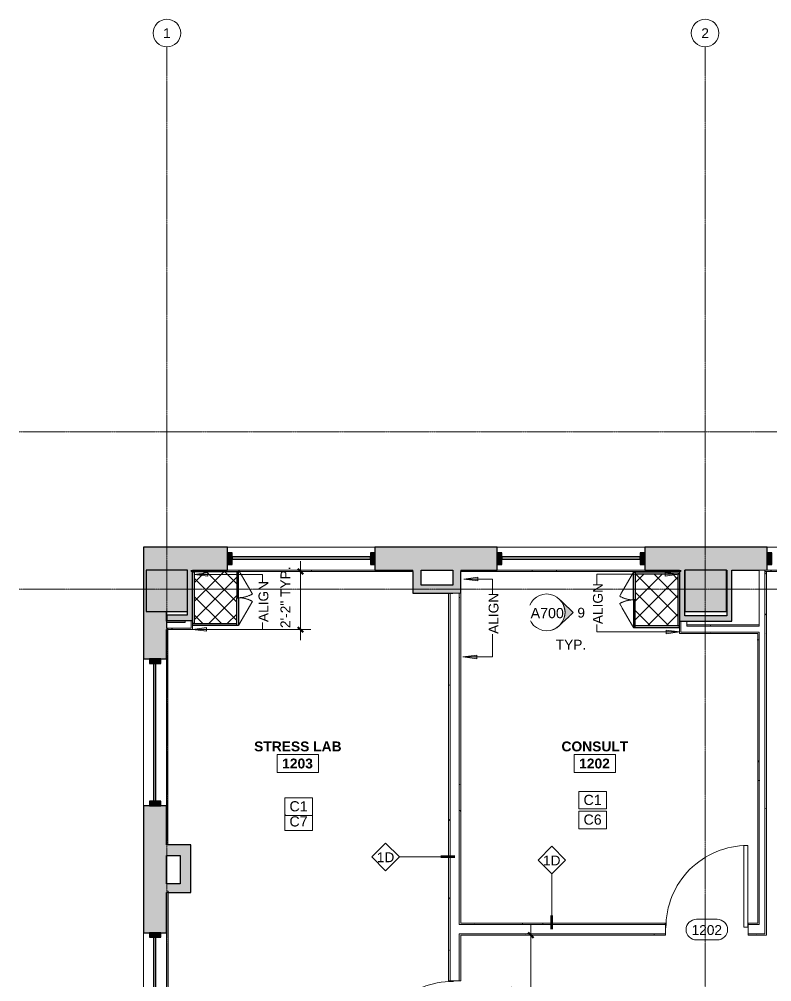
# Model space of a CAD drawing. Header units: inches. Extents: x 2810 to 3942, y 247 to 1114.
# Drawn here: x 2833.7 to 3160.5, y 695.8 to 1114 of the extents above; entities that cross this region are included whole.
import ezdxf

# ---------------------------------------------------------------- set-up
doc = ezdxf.new("R2010")
doc.units = ezdxf.units.IN
doc.header["$MEASUREMENT"] = 0
doc.linetypes.add('Grid Line 1_2_', pattern=[0.875, 0.5, -0.125, 0.125, -0.125])
doc.linetypes.add('Hidden', pattern=[0.28125, 0.1875, -0.09375])
for name, color, linetype, lineweight in [('A-ANNO-DIMS', 211, 'Continuous', 9), ('A-ANNO-DIMS-48', 211, 'Continuous', 9), ('A-ANNO-KEYN', 231, 'Continuous', 9), ('A-AREA-IDEN', 2, 'Continuous', 9), ('A-DOOR', 31, 'Continuous', 18), ('A-DOOR-IDEN', 31, 'Continuous', 9), ('A-GLAZ-CURT', 52, 'Continuous', 18), ('A-GLAZ-CWMG', 51, 'Continuous', 18), ('A-WALL', 113, 'Continuous', 18), ('A-WALL-IDEN', 211, 'Continuous', 9), ('A-WALL-PATT', 111, 'Continuous', 18), ('G-ANNO-SYMB', 111, 'Continuous', 9), ('G-ANNO-TEXT', 231, 'Continuous', 9), ('I-WALL', 2, 'Continuous', 18), ('Q-CASE', 31, 'Continuous', 9), ('S-COLS', 52, 'Continuous', 18), ('S-GRID', 1, 'Continuous', 9), ('S-GRID-IDEN', 1, 'Continuous', 9)]:
    doc.layers.add(name, color=color, linetype=linetype, lineweight=lineweight)
doc.styles.add('Arial', font='arial.ttf', dxfattribs={"height": 4.425898})
doc.styles.add('Swis721 Lt BT', font='swissl.ttf', dxfattribs={"height": 4.257319})
doc.styles.add('Swis721 Lt BT_B', font='', dxfattribs={"height": 4.291988})
doc.styles.get('Swis721 Lt BT_B').set_extended_font_data('Swis721 Lt BT', bold=True)
doc.dimstyles.new('OTJ_-_3_32__Linear__1_2__Tolerance', dxfattribs={"dimscale": 12, "dimtxt": 4.5, "dimasz": 0.1875, "dimexe": 0.375, "dimexo": 0.25, "dimgap": 0.25, "dimtad": 1, "dimdec": 1, "dimrnd": 0.5, "dimzin": 3, "dimdsep": 46, "dimlunit": 4, "dimtxsty": 'Swis721 Lt BT', "dimblk1": 'OBLIQUE', "dimblk2": 'OBLIQUE', "dimsah": 1, "dimcen": 0.09, "dimdle": 0.375, "dimazin": 0, "dimtfac": 1, "dimtdec": 4, "dimtix": 1, "dimtmove": 0, "dimatfit": 3, "dimfxl": 1, "dimtvp": 1, "dimfrac": 2, "dimtolj": 1, "dimtzin": 0, "dimarcsym": 2})
pattern_1 = [(0, (0, 0), (15.36, 3.84), [0.634, -10.886, 0.634, -10.886, -61.44]), (0, (0, 0), (15.36, 3.84), [-23.04, 0.634, -22.406, 0.634, -10.886, -26.88]), (0, (0, 0), (15.36, 3.84), [-57.6, 0.634, -7.046, 0.634, -18.566]), (120, (5.76, 1.92), (-11.0055376, 11.38215), [0.634, -10.886, 0.634, -10.886, -61.44]), (120, (5.76, 1.92), (-11.0055376, 11.38215), [-23.04, 0.634, -22.406, 0.634, -10.886, -26.88]), (120, (5.76, 1.92), (-11.0055376, 11.38215), [-57.6, 0.634, -7.046, 0.634, -18.566]), (240, (7.68, 9.6), (-4.3544624, -15.22215), [0.634, -10.886, 0.634, -10.886, -61.44]), (240, (7.68, 9.6), (-4.3544624, -15.22215), [-23.04, 0.634, -22.406, 0.634, -10.886, -26.88]), (240, (7.68, 9.6), (-4.3544624, -15.22215), [-57.6, 0.634, -7.046, 0.634, -18.566])]

# ---------------------------------------------------------------- blocks, each defined once
blk = doc.blocks.new('System Panel - Glazed-4380175-FIRST FLOOR CONSTRUCTION')
at = {"layer": 'A-GLAZ-CURT'}
blk.add_hatch(color=250, dxfattribs=at).paths.add_polyline_path([(29.96, -0.75), (-29.96, -0.75), (-29.96, -1.75), (29.96, -1.75)], flags=0)
at = {"layer": 'A-GLAZ-CURT', "color": 8, "lineweight": 30}
for p, q in [((29.96, -0.75), (-29.96, -0.75)), ((-29.96, -0.75), (-29.96, -1.75)), ((-29.96, -1.75), (29.96, -1.75)), ((29.96, -1.75), (29.96, -0.75))]:
    blk.add_line(p, q, dxfattribs=at)
blk = doc.blocks.new('Rectangular Mullion - 2 x 5_ rectangular-4380177-FIRST FLOOR CONSTRUCTION')
at = {"layer": 'A-GLAZ-CWMG'}
blk.add_hatch(color=250, dxfattribs=at).paths.add_polyline_path([(-2, 3.5), (-2, -1.5), (0, -1.5), (0, 3.5)], flags=0)
at = {"layer": 'A-GLAZ-CWMG', "color": 8, "lineweight": 30}
for p, q in [((0, 3.5), (-2, 3.5)), ((-2, 3.5), (-2, -1.5)), ((0, -1.5), (0, 3.5)), ((-2, -1.5), (0, -1.5))]:
    blk.add_line(p, q, dxfattribs=at)
blk = doc.blocks.new('Rectangular Mullion - 2 x 5_ rectangular-4380178-FIRST FLOOR CONSTRUCTION')
at = {"layer": 'A-GLAZ-CWMG'}
blk.add_hatch(color=250, dxfattribs=at).paths.add_polyline_path([(0, 0.75), (0, -1.5), (-2, -1.5), (-2, 3.5), (0, 3.5), (0, 1.75)], flags=0)
at = {"layer": 'A-GLAZ-CWMG', "color": 8, "lineweight": 30}
for p, q in [((-2, 3.5), (0, 3.5)), ((-2, -1.5), (-2, 3.5)), ((0, 3.5), (0, -1.5)), ((0, -1.5), (-2, -1.5))]:
    blk.add_line(p, q, dxfattribs=at)
blk = doc.blocks.new('System Panel - Glazed-4380183-FIRST FLOOR CONSTRUCTION')
at = {"layer": 'A-GLAZ-CURT'}
blk.add_hatch(color=250, dxfattribs=at).paths.add_polyline_path([(30, -0.75), (-30, -0.75), (-30, -1.75), (30, -1.75)], flags=0)
at = {"layer": 'A-GLAZ-CURT', "color": 8, "lineweight": 30}
for p, q in [((30, -0.75), (-30, -0.75)), ((-30, -0.75), (-30, -1.75)), ((-30, -1.75), (30, -1.75)), ((30, -1.75), (30, -0.75))]:
    blk.add_line(p, q, dxfattribs=at)
blk = doc.blocks.new('CW Cupbd - 80_h x 24_d - 2 Doors - 4 shelves-4663683-FIRST FLOOR CONSTRUCTION')
at = {"layer": 'Q-CASE'}
h = blk.add_hatch(dxfattribs=at)
h.set_pattern_fill('FP2_5', color=256, style=0, pattern_type=2)
h.set_pattern_definition([(135, (875.723, -3122.836), (-4.006467, -4.006467), []), (225, (875.723, -3122.836), (4.006467, -4.006467), [])])
h.paths.add_polyline_path([(25.25, -8.89), (25.25, -3.11), (2.75, -3.11), (2.75, -21.61), (25.25, -21.61)], flags=0)
at = {"layer": 'Q-CASE', "lineweight": 30}
for p, q in [((2, -2.36), (2, -21.61)), ((2.75, -21.61), (2.75, -2.36)), ((2.75, -2.36), (2.75, -3.11)), ((2.75, -3.11), (25.25, -3.11)), ((25.25, -2.36), (25.25, -21.61)), ((25.25, -3.11), (25.25, -2.36)), ((26, -21.61), (26, -2.36)), ((2, -21.61), (14, -21.61)), ((2, -22.36), (2, -21.61)), ((14, -22.36), (2, -22.36)), ((14, -21.61), (14, -22.36)), ((26, -21.61), (14, -21.61)), ((14, -21.61), (14, -22.36)), ((14, -22.36), (26, -22.36)), ((26, -22.36), (26, -21.61))]:
    blk.add_line(p, q, dxfattribs=at)
at = {"layer": 'Q-CASE', "linetype": 'Hidden'}
for p, q in [((2, -22.36), (12.39, -28.36)), ((26, -22.36), (15.6, -28.36))]:
    blk.add_line(p, q, dxfattribs=at)
for centre, start, end in [((2, -22.36), 330, 0.5), ((26, -22.36), 179.5, 210)]:
    blk.add_arc(centre, 12, start, end, dxfattribs=at)
blk = doc.blocks.new('CW Cupbd - 80_h x 24_d - 2 Doors - 4 shelves-4663706-FIRST FLOOR CONSTRUCTION')
at = {"layer": 'Q-CASE'}
h = blk.add_hatch(dxfattribs=at)
h.set_pattern_fill('FP2_11', color=256, style=0, pattern_type=2)
h.set_pattern_definition([(135, (876.66, -2906.612), (-4.006467, -4.006467), []), (225, (876.66, -2906.612), (4.006467, -4.006467), [])])
h.paths.add_polyline_path([(25.25, 21.61), (2.75, 21.61), (2.75, 3.11), (25.25, 3.11)], flags=0)
at = {"layer": 'Q-CASE', "linetype": 'Hidden'}
for p, q in [((2, 22.36), (12.39, 28.36)), ((26, 22.36), (15.6, 28.36))]:
    blk.add_line(p, q, dxfattribs=at)
at = {"layer": 'Q-CASE', "lineweight": 30}
for p, q in [((14, 22.36), (2.62, 22.36)), ((2.62, 21.61), (14, 21.61)), ((2.75, 21.61), (2.75, 2.36)), ((14, 21.61), (14, 22.36)), ((14, 21.61), (14, 22.36)), ((14, 22.36), (26, 22.36)), ((26, 21.61), (14, 21.61)), ((25.25, 2.36), (25.25, 21.61)), ((26, 22.36), (26, 21.61)), ((26, 21.61), (26, 2.36)), ((2.75, 3.11), (25.25, 3.11)), ((2.75, 2.36), (2.75, 3.11)), ((25.25, 3.11), (25.25, 2.36))]:
    blk.add_line(p, q, dxfattribs=at)
at = {"layer": 'Q-CASE', "linetype": 'Hidden'}
for centre, start, end in [((2, 22.36), 359.5, 30), ((26, 22.36), 150, 180.5)]:
    blk.add_arc(centre, 12, start, end, dxfattribs=at)
blk = doc.blocks.new('Single Flush_No Glass_Frameless - 3_-0_x8_-0_-4630476-FIRST FLOOR CONSTRUCTION')
at = {"layer": 'A-DOOR'}
for p, q in [((19.99, -0.96), (21.74, -0.96)), ((19.99, -36.46), (19.99, -0.96)), ((21.74, -0.96), (21.74, -36.46)), ((21.74, -36.46), (19.99, -36.46))]:
    blk.add_line(p, q, dxfattribs=at)
at = {"layer": 'A-DOOR', "lineweight": 9}
blk.add_arc((21.74, -0.96), 35.5, 179.5, 270, dxfattribs=at)
blk = doc.blocks.new('Concrete-Rectangular-Column - 18X18-4463687-FIRST FLOOR CONSTRUCTION')
at = {"layer": 'S-COLS'}
blk.add_hatch(color=250, dxfattribs=at).paths.add_polyline_path([(9, -9), (9, 9), (-9, 9), (-9, -9), (8.57, -9)], flags=0)
at = {"layer": 'S-COLS', "color": 8, "lineweight": 30}
for p, q in [((9, 9), (-9, 9)), ((-9, 9), (-9, -9)), ((9, -9), (9, 9)), ((-9, -9), (9, -9))]:
    blk.add_line(p, q, dxfattribs=at)
blk = doc.blocks.new('Single Glass_All Glass_Frameless - 3_-0_x8_-0_-4630478-FIRST FLOOR CONSTRUCTION')
at = {"layer": 'A-DOOR'}
for p, q in [((19.99, 36.46), (19.99, 0.96)), ((21.74, 36.46), (19.99, 36.46)), ((21.74, 0.96), (21.74, 36.46)), ((19.99, 0.96), (21.74, 0.96))]:
    blk.add_line(p, q, dxfattribs=at)
at = {"layer": 'A-DOOR', "lineweight": 9}
blk.add_arc((21.74, 0.96), 35.5, 90, 180.5, dxfattribs=at)
blk = doc.blocks.new('Elevation - Filled Arrow 2-347888-FIRST FLOOR CONSTRUCTION')
at = {"layer": 'G-ANNO-SYMB'}
blk.add_circle((0, 0), 0.1664, dxfattribs=at)
blk = doc.blocks.new('Elevation - Filled Arrow-151867-FIRST FLOOR CONSTRUCTION')
at = {"layer": 'G-ANNO-SYMB'}
h = blk.add_hatch(color=256, dxfattribs=at)
edge = h.paths.add_edge_path(flags=0)
edge.add_line((0, 0.2393), (0.1103, 0.1247))
edge.add_arc((-0.0002, -0.0002), 0.1667, 48.49802, 130.55707)
edge.add_line((-0.1085, 0.1265), (0, 0.2393))
for p, q in [((0, 0.2393), (-0.1085, 0.1265)), ((-0.1084, 0.1266), (0, 0.2393)), ((0, 0.2393), (-0.1084, 0.1266)), ((0, 0.2393), (0.11, 0.1249)), ((0.1103, 0.1247), (0, 0.2393))]:
    blk.add_line(p, q, dxfattribs=at)
blk.add_arc((-0.0002, -0.0002), 0.1667, 48.49802, 130.55707, dxfattribs=at)
blk.add_ellipse((-0.0002, -0.0001), major_axis=(-0.1667, 0), ratio=0.999376, start_param=3.141593, end_param=6.283185, dxfattribs=at)
blk = doc.blocks.new('Grid - Grid Head - Circle-50561-FIRST FLOOR CONSTRUCTION')
at = {"layer": 'S-GRID-IDEN'}
blk.add_circle((0, 0), 0.125, dxfattribs=at)
blk = doc.blocks.new('Room Tag - Room Name and Number-3379422-FIRST FLOOR CONSTRUCTION')
at = {"layer": 'A-AREA-IDEN'}
for p, q in [((-0.1881, -0.1636), (-0.1881, -0.0018)), ((-0.1881, -0.0018), (0.1869, -0.0018)), ((0.1869, -0.0018), (-0.1881, -0.0018)), ((-0.1881, -0.0018), (-0.1881, -0.1636)), ((0.1869, -0.0018), (0.1869, -0.1636)), ((0.1869, -0.1636), (0.1869, -0.0018)), ((0.1869, -0.1636), (-0.1881, -0.1636)), ((-0.1881, -0.1636), (0.1869, -0.1636))]:
    blk.add_line(p, q, dxfattribs=at)
blk = doc.blocks.new('DIMBLOCK6-FIRST FLOOR CONSTRUCTION')
at = {"layer": 'A-ANNO-DIMS-48'}
for p, q in [((3055.92, 650.71), (3055.92, 720.53)), ((3057.33, 716.03), (3051.42, 716.03)), ((3055.92, 716.03), (3057.33, 716.03)), ((3057.33, 655.21), (3051.42, 655.21)), ((3055.92, 655.21), (3057.33, 655.21))]:
    blk.add_line(p, q, dxfattribs=at)
at = {"layer": 'A-ANNO-DIMS-48', "lineweight": 50}
for p, q in [((3055.92, 716.03), (3054.79, 717.15)), ((3055.92, 716.03), (3057.04, 714.9)), ((3055.92, 655.21), (3054.79, 656.34)), ((3055.92, 655.21), (3057.04, 654.09))]:
    blk.add_line(p, q, dxfattribs=at)
at = {"layer": 'A-ANNO-DIMS-48', "color": 0, "insert": (3047.23, 678.73), "char_height": 4.257, "width": 16.5429, "attachment_point": 1, "rotation": 90, "line_spacing_factor": 1.00667, "style": 'Swis721 Lt BT'}
blk.add_mtext('5\' - 1"', dxfattribs=at)
blk = doc.blocks.new('_Oblique')
at = {"color": 0, "linetype": 'ByBlock', "lineweight": -2}
blk.add_line((-0.5, -0.5), (0.5, 0.5), dxfattribs=at)
blk = doc.blocks.new('Door Tag - Door Tag-41184-FIRST FLOOR CONSTRUCTION')
at = {"layer": 'A-DOOR-IDEN'}
for p, q in [((-0.09375, 0.09375), (0.09375, 0.09375)), ((-0.09375, -0.09375), (0.09375, -0.09375))]:
    blk.add_line(p, q, dxfattribs=at)
for centre, start, end in [((-0.09375, 0), 90, 270), ((0.09375, 0), 270, 90)]:
    blk.add_arc(centre, 0.09375, start, end, dxfattribs=at)
blk = doc.blocks.new('Wall Tag - 1_4_-62626-FIRST FLOOR CONSTRUCTION')
at = {"layer": 'A-WALL-IDEN'}
for p, q in [((-0.125, 0), (0, 0.125)), ((0, 0.125), (0.125, 0)), ((-0.125, 0), (0, -0.125)), ((0, -0.125), (0.125, 0))]:
    blk.add_line(p, q, dxfattribs=at)
blk = doc.blocks.new('Keynote Tag - Keynote Number - Boxed-135510-FIRST FLOOR CONSTRUCTION')
at = {"layer": 'A-ANNO-KEYN'}
for p, q in [((-0.125, -0.0792), (-0.125, 0.0781)), ((-0.125, 0.0781), (0.125, 0.0781)), ((0.125, 0.0781), (0.125, -0.0792)), ((-0.125, -0.0792), (0.125, -0.0792))]:
    blk.add_line(p, q, dxfattribs=at)
blk = doc.blocks.new('DIMBLOCK16-FIRST FLOOR CONSTRUCTION')
at = {"layer": 'A-ANNO-DIMS-48'}
for p, q in [((2955.86, 844.29), (2955.86, 878.54)), ((2957.27, 874.04), (2951.36, 874.04)), ((2955.86, 874.04), (2957.27, 874.04)), ((2911.97, 848.79), (2960.36, 848.79)), ((2955.86, 848.79), (2911.97, 848.79))]:
    blk.add_line(p, q, dxfattribs=at)
at = {"layer": 'A-ANNO-DIMS-48', "lineweight": 50}
for p, q in [((2955.86, 874.04), (2954.74, 875.16)), ((2955.86, 874.04), (2956.99, 872.91)), ((2955.86, 848.79), (2954.74, 849.91)), ((2955.86, 848.79), (2956.99, 847.66))]:
    blk.add_line(p, q, dxfattribs=at)
at = {"layer": 'A-ANNO-DIMS-48', "color": 0, "insert": (2947.18, 849.49), "char_height": 4.257, "width": 28.6286, "attachment_point": 1, "rotation": 90, "line_spacing_factor": 1.00667, "style": 'Swis721 Lt BT'}
blk.add_mtext('2\'-2" TYP.', dxfattribs=at)

msp = doc.modelspace()

# ---------------------------------------------------------------- hatches: boundary and pattern name
at = {"layer": 'A-WALL-PATT', "lineweight": 9}
h = msp.add_hatch(color=7, dxfattribs=at)
h.paths.add_polyline_path([(2887.72, 289.66), (2888.85, 289.66), (2888.85, 298.66), (2897.72, 298.66), (2897.72, 304.61), (2887.72, 304.61), (2887.72, 299.66)], flags=0)
h.paths.add_polyline_path([(2887.72, 368.91), (2897.72, 368.91), (2897.72, 375.66), (2888.85, 375.66), (2888.85, 399.66), (2897.72, 399.66), (2897.72, 415.73), (2887.72, 415.73), (2887.72, 374.16)], flags=0)
h.paths.add_polyline_path([(2887.72, 473.42), (2897.72, 473.42), (2897.72, 533.23), (2887.72, 533.23), (2887.72, 474.05)], flags=0)
h.paths.add_polyline_path([(2887.72, 598.16), (2897.72, 598.16), (2897.72, 616.66), (2888.85, 616.66), (2888.85, 634.66), (2897.72, 634.66), (2897.72, 653.22), (2887.72, 653.22), (2887.72, 651.69)], flags=0)
h.paths.add_polyline_path([(2887.72, 717.14), (2897.72, 717.14), (2897.72, 772.22), (2887.72, 772.22), (2887.72, 752.18)], flags=0)
h.paths.add_polyline_path([(2897.72, 836.14), (2897.72, 856.66), (2888.85, 856.66), (2888.85, 874.66), (2897.72, 874.66), (2897.72, 884.66), (2887.72, 884.66), (2887.72, 836.14)], flags=0)
h = msp.add_hatch(color=7, dxfattribs=at)
h.paths.add_polyline_path([(3499.22, 874.66), (3499.22, 884.66), (3456.47, 884.66), (3456.47, 874.66), (3497.39, 874.66)], flags=0)
h.paths.add_polyline_path([(3374.6, 874.66), (3392.22, 874.66), (3392.22, 884.66), (3339.35, 884.66), (3339.35, 874.66), (3369.58, 874.66)], flags=0)
h.paths.add_polyline_path([(3238.16, 874.66), (3275.1, 874.66), (3275.1, 884.66), (3222.47, 884.66), (3222.47, 874.66)], flags=0)
h.paths.add_polyline_path([(3158.22, 874.66), (3158.54, 874.66), (3158.54, 884.66), (3105.35, 884.66), (3105.35, 874.66), (3157.67, 874.66)], flags=0)
h.paths.add_polyline_path([(3021.97, 874.66), (3041.35, 874.66), (3041.35, 884.66), (2988.22, 884.66), (2988.22, 874.66), (3020.85, 874.66)], flags=0)
h.paths.add_polyline_path([(2907.72, 874.66), (2924.22, 874.66), (2924.22, 884.66), (2897.72, 884.66), (2897.72, 874.66), (2906.85, 874.66)], flags=0)
for points in [[(2908.97, 852.79), (2908.97, 874.66), (2906.85, 874.66), (2906.85, 856.66), (2906.72, 856.66), (2906.72, 852.79), (2907.72, 852.79)], [(3004.72, 864.66), (3008.22, 864.66), (3008.22, 874.66), (3004.72, 874.66), (3004.72, 868.16)], [(3024.85, 864.66), (3025.47, 864.66), (3025.47, 874.66), (3021.97, 874.66), (3021.97, 864.66)], [(3121.1, 852.54), (3122.72, 852.54), (3122.72, 874.66), (3120.47, 874.66), (3120.47, 852.54)], [(3140.97, 854.79), (3143.22, 854.79), (3143.22, 874.66), (3140.97, 874.66), (3140.97, 873.66)], [(3020.22, 864.66), (3021.97, 864.66), (3021.97, 868.16), (3008.22, 868.16), (3008.22, 864.66)], [(2897.85, 852.79), (2906.72, 852.79), (2906.72, 855.04), (2897.85, 855.04), (2897.85, 853.66)], [(3122.72, 852.54), (3143.22, 852.54), (3143.22, 854.79), (3122.72, 854.79), (3122.72, 852.66)], [(2897.72, 750.6), (2908.29, 750.6), (2908.29, 755.23), (2897.72, 755.23), (2897.72, 752.18)], [(2903.66, 734.54), (2908.29, 734.54), (2908.29, 750.6), (2903.66, 750.6), (2903.66, 738.29)], [(2902.25, 734.54), (2903.66, 734.54), (2903.66, 738.29), (2897.72, 738.29), (2897.72, 734.54), (2898.35, 734.54)]]:
    msp.add_hatch(color=7, dxfattribs=at).paths.add_polyline_path(points, flags=0)
h = msp.add_hatch(dxfattribs=at)
h.set_pattern_fill('FP2_2', color=256, style=0, pattern_type=2)
h.set_pattern_definition(pattern_1)
h.paths.add_polyline_path([(2986.14, 874.04), (3004.72, 874.04), (3004.72, 874.66), (2908.97, 874.66), (2908.97, 874.04), (2928.22, 874.04)], flags=0)
h = msp.add_hatch(dxfattribs=at)
h.set_pattern_fill('FP2_2', color=256, style=0, pattern_type=2)
h.set_pattern_definition(pattern_1)
h.paths.add_polyline_path([(3025.47, 874.04), (3120.47, 874.04), (3120.47, 874.66), (3025.47, 874.66)], flags=0)
h = msp.add_hatch(dxfattribs=at)
h.set_pattern_fill('FP2_2', color=256, style=0, pattern_type=2)
h.set_pattern_definition(pattern_1)
h.paths.add_polyline_path([(3158.54, 874.04), (3238.16, 874.04), (3238.16, 874.66), (3157.6, 874.66), (3157.6, 874.04), (3158.22, 874.04)], flags=0)
h = msp.add_hatch(dxfattribs=at)
h.set_pattern_fill('FP2_2', color=256, style=0, pattern_type=2)
h.set_pattern_definition(pattern_1)
h.paths.add_polyline_path([(3157.6, 850.85), (3158.22, 850.85), (3158.22, 874.04), (3157.6, 874.04), (3157.6, 852.66)], flags=0)
h = msp.add_hatch(dxfattribs=at)
h.set_pattern_fill('FP2_2', color=256, style=0, pattern_type=2)
h.set_pattern_definition(pattern_1)
h.paths.add_polyline_path([(3020.22, 653.46), (3020.85, 653.47), (3020.85, 660.21), (3020.22, 660.21), (3020.22, 655.21)], flags=0)
h.paths.add_polyline_path([(3020.85, 696.21), (3020.85, 864.66), (3020.22, 864.66), (3020.22, 696.21)], flags=0)
h = msp.add_hatch(dxfattribs=at)
h.set_pattern_fill('FP2_2', color=256, style=0, pattern_type=2)
h.set_pattern_definition(pattern_1)
h.paths.add_polyline_path([(3025.47, 655.21), (3025.47, 660.21), (3024.85, 660.21), (3024.85, 655.21)], flags=0)
h.paths.add_polyline_path([(3025.47, 696.21), (3025.47, 716.65), (3024.85, 716.65), (3024.85, 696.21)], flags=0)
h.paths.add_polyline_path([(3025.47, 720.65), (3025.47, 864.66), (3024.85, 864.66), (3024.85, 720.65)], flags=0)
h = msp.add_hatch(dxfattribs=at)
h.set_pattern_fill('FP2_2', color=256, style=0, pattern_type=2)
h.set_pattern_definition(pattern_1)
h.paths.add_polyline_path([(2898.29, 755.23), (2898.29, 849.41), (2897.72, 849.41), (2897.72, 836.14), (2897.66, 836.14), (2897.67, 772.22), (2897.72, 772.22), (2897.72, 755.23)], flags=0)
h = msp.add_hatch(dxfattribs=at)
h.set_pattern_fill('FP2_2', color=256, style=0, pattern_type=2)
h.set_pattern_definition(pattern_1)
h.paths.add_polyline_path([(2905.85, 851.91), (2905.85, 852.54), (2897.72, 852.54), (2897.72, 851.91), (2898.29, 851.91)], flags=0)
h = msp.add_hatch(dxfattribs=at)
h.set_pattern_fill('FP2_2', color=256, style=0, pattern_type=2)
h.set_pattern_definition(pattern_1)
h.paths.add_polyline_path([(2898.43, 848.79), (2908.97, 848.79), (2908.97, 849.41), (2898.29, 849.41), (2898.29, 848.79)], flags=0)
h = msp.add_hatch(dxfattribs=at)
h.set_pattern_fill('FP2_2', color=256, style=0, pattern_type=2)
h.set_pattern_definition(pattern_1)
h.paths.add_polyline_path([(3157.6, 850.23), (3158.22, 850.23), (3158.22, 850.85), (3157.6, 850.85)], flags=0)
h.paths.add_polyline_path([(3123.6, 850.23), (3155.1, 850.23), (3155.1, 850.85), (3123.6, 850.85)], flags=0)
h = msp.add_hatch(dxfattribs=at)
h.set_pattern_fill('FP2_2', color=256, style=0, pattern_type=2)
h.set_pattern_definition(pattern_1)
h.paths.add_polyline_path([(3157.99, 716.03), (3158.22, 716.03), (3158.22, 850.23), (3157.6, 850.23), (3157.6, 716.03)], flags=0)
h = msp.add_hatch(dxfattribs=at)
h.set_pattern_fill('FP2_2', color=256, style=0, pattern_type=2)
h.set_pattern_definition(pattern_1)
h.paths.add_polyline_path([(3123.6, 847.1), (3155.1, 847.1), (3155.1, 847.73), (3121.1, 847.73), (3121.1, 847.1)], flags=0)
h = msp.add_hatch(dxfattribs=at)
h.set_pattern_fill('FP2_2', color=256, style=0, pattern_type=2)
h.set_pattern_definition(pattern_1)
h.paths.add_polyline_path([(3155.1, 720.65), (3155.1, 847.1), (3154.47, 847.1), (3154.47, 720.65)], flags=0)
h = msp.add_hatch(dxfattribs=at)
h.set_pattern_fill('FP2_2', color=256, style=0, pattern_type=2)
h.set_pattern_definition(pattern_1)
h.paths.add_polyline_path([(2898.34, 636.79), (2898.35, 636.79), (2898.35, 649.71), (2897.72, 649.71), (2897.72, 636.79)], flags=0)
h.paths.add_polyline_path([(2897.72, 653.46), (2898.35, 653.46), (2898.35, 734.54), (2897.72, 734.54), (2897.72, 717.14)], flags=0)
h = msp.add_hatch(dxfattribs=at)
h.set_pattern_fill('FP2_2', color=256, style=0, pattern_type=2)
h.set_pattern_definition(pattern_1)
h.paths.add_polyline_path([(3150.35, 720.65), (3154.47, 720.65), (3154.47, 721.28), (3150.35, 721.28)], flags=0)
h.paths.add_polyline_path([(3114.35, 720.65), (3114.35, 721.28), (3025.47, 721.28), (3025.47, 720.65), (3113.95, 720.65)], flags=0)
h = msp.add_hatch(dxfattribs=at)
h.set_pattern_fill('FP2_2', color=256, style=0, pattern_type=2)
h.set_pattern_definition(pattern_1)
h.paths.add_polyline_path([(3157.6, 716.03), (3157.6, 716.03), (3157.6, 716.65), (3150.35, 716.65), (3150.35, 716.03), (3155.2, 716.03)], flags=0)
h.paths.add_polyline_path([(3025.47, 716.03), (3114.35, 716.03), (3114.35, 716.65), (3025.47, 716.65)], flags=0)
at = {"layer": 'G-ANNO-TEXT'}
for points in [[(2909.66, 872.79), (2915.66, 872), (2915.66, 873.58)], [(3026.85, 870.79), (3032.85, 870), (3032.85, 871.58)], [(3120.31, 872.87), (3114.31, 873.66), (3114.31, 872.08)], [(2908.98, 848.86), (2914.98, 848.07), (2914.98, 849.65)], [(3120.63, 847.82), (3114.63, 848.61), (3114.63, 847.03)], [(3026.44, 836.91), (3032.44, 836.12), (3032.44, 837.7)]]:
    msp.add_hatch(color=7, dxfattribs=at).paths.add_polyline_path(points, flags=0)

# ---------------------------------------------------------------- linework, layer by layer
at = {"layer": 'A-WALL', "color": 8, "lineweight": 30}
for p, q in [((2924.22, 884.66), (2887.72, 884.66)), ((2887.72, 884.66), (2887.72, 836.14)), ((2924.22, 874.66), (2924.22, 884.66)), ((3041.35, 884.66), (2988.22, 884.66)), ((2988.22, 884.66), (2988.22, 874.66)), ((3041.35, 874.66), (3041.35, 884.66)), ((3158.54, 884.66), (3105.35, 884.66)), ((3105.35, 884.66), (3105.35, 874.66)), ((3158.54, 874.66), (3158.54, 884.66)), ((2908.97, 874.66), (2924.22, 874.66)), ((2988.22, 874.66), (3004.72, 874.66)), ((3008.22, 874.66), (3021.97, 874.66)), ((3025.47, 874.66), (3041.35, 874.66)), ((3105.35, 874.66), (3120.47, 874.66)), ((3122.72, 874.66), (3122.85, 874.66)), ((3140.85, 874.66), (3140.97, 874.66)), ((3143.22, 874.66), (3155.1, 874.66)), ((2897.72, 852.54), (2897.72, 856.66)), ((2897.72, 836.14), (2897.72, 848.79)), ((2887.72, 836.14), (2897.72, 836.14)), ((2887.72, 772.22), (2887.72, 717.14)), ((2897.72, 772.22), (2887.72, 772.22)), ((2897.72, 755.23), (2897.72, 772.22)), ((2908.29, 755.23), (2898.29, 755.23)), ((2908.29, 734.54), (2908.29, 755.23)), ((2897.72, 738.29), (2897.72, 750.6)), ((2897.72, 750.6), (2903.66, 750.6)), ((2903.66, 750.6), (2903.66, 738.29)), ((2897.72, 717.14), (2897.72, 734.54)), ((2903.66, 734.54), (2908.29, 734.54)), ((2887.72, 717.14), (2897.72, 717.14))]:
    msp.add_line(p, q, dxfattribs=at)
at = {"layer": 'A-WALL', "color": 55}
for p, q in [((2924.22, 884.66), (2988.22, 884.66)), ((3041.35, 884.66), (3105.35, 884.66)), ((3158.54, 884.66), (3222.47, 884.66)), ((3158.22, 874.66), (3158.54, 874.66)), ((2887.72, 772.22), (2887.72, 836.14)), ((2887.72, 653.22), (2887.72, 717.14))]:
    msp.add_line(p, q, dxfattribs=at)
at = {"layer": 'A-WALL'}
for p, q in [((2908.35, 874.04), (2908.97, 874.04)), ((3004.72, 874.04), (3004.72, 874.66)), ((3025.47, 874.66), (3025.47, 874.04)), ((3120.47, 874.04), (3121.1, 874.04)), ((3158.22, 874.66), (3155.1, 874.66)), ((3157.6, 716.65), (3157.6, 874.66)), ((3158.22, 874.04), (3157.6, 874.04)), ((3020.85, 696.21), (3020.85, 864.66)), ((3025.47, 864.66), (3021.97, 864.66)), ((3024.85, 720.65), (3024.85, 864.66)), ((2897.72, 852.54), (2897.72, 849.41)), ((2905.85, 851.91), (2897.72, 851.91)), ((2908.35, 849.41), (2897.72, 849.41)), ((2898.29, 848.79), (2898.29, 849.41)), ((2905.85, 852.54), (2905.85, 851.91)), ((2908.35, 852.79), (2908.35, 849.41)), ((3121.1, 847.73), (3121.1, 852.54)), ((3123.6, 850.85), (3123.6, 850.23)), ((3155.1, 850.23), (3123.6, 850.23)), ((3155.1, 850.85), (3155.1, 850.23)), ((3155.1, 847.73), (3121.1, 847.73)), ((3155.1, 720.65), (3155.1, 847.73)), ((2897.72, 755.23), (2898.29, 755.23)), ((2898.35, 734.54), (2898.35, 735.16)), ((3024.85, 720.65), (3114.35, 720.65)), ((3150.35, 720.65), (3155.1, 720.65)), ((3024.85, 696.21), (3024.85, 716.65)), ((3024.85, 716.65), (3114.35, 716.65)), ((3150.35, 716.65), (3157.6, 716.65))]:
    msp.add_line(p, q, dxfattribs=at)
at = {"layer": 'A-WALL-IDEN'}
for p, q in [((3022.85, 750.03), (2998.85, 750.03)), ((3065.02, 718.65), (3065.02, 742.65))]:
    msp.add_line(p, q, dxfattribs=at)
at = {"layer": 'A-WALL-IDEN', "lineweight": 90}
for p, q in [((3022.85, 750.03), (3016.85, 750.03)), ((3065.02, 718.65), (3065.02, 724.65))]:
    msp.add_line(p, q, dxfattribs=at)
at = {"layer": 'G-ANNO-TEXT', "color": 7}
for p, q in [((2915.66, 873.58), (2909.66, 872.79)), ((2909.66, 872.79), (2915.66, 872)), ((2909.66, 872.79), (2939.34, 872.79)), ((2915.66, 872), (2915.66, 873.58)), ((2939.34, 872.79), (2939.34, 869.52)), ((3032.85, 871.58), (3026.85, 870.79)), ((3026.85, 870.79), (3032.85, 870)), ((3026.85, 870.79), (3039.28, 870.79)), ((3032.85, 870), (3032.85, 871.58)), ((3039.28, 870.79), (3039.28, 865.01)), ((3084.59, 872.87), (3084.59, 869.25)), ((3120.31, 872.87), (3084.59, 872.87)), ((3120.31, 872.87), (3114.31, 873.66)), ((3114.31, 873.66), (3114.31, 872.08)), ((3114.31, 872.08), (3120.31, 872.87)), ((2939.34, 869.52), (2939.34, 869.05)), ((3084.59, 869.25), (3084.59, 868.15)), ((3039.28, 865.01), (3039.28, 863.92)), ((2914.98, 849.65), (2908.98, 848.86)), ((2914.98, 848.07), (2914.98, 849.65)), ((2939.34, 848.86), (2939.34, 851.89)), ((3084.59, 847.82), (3084.59, 850.99)), ((2908.98, 848.86), (2914.98, 848.07)), ((2908.98, 848.86), (2939.34, 848.86)), ((3039.28, 836.91), (3039.28, 846.76)), ((3120.63, 847.82), (3084.59, 847.82)), ((3120.63, 847.82), (3114.63, 848.61)), ((3114.63, 848.61), (3114.63, 847.03)), ((3114.63, 847.03), (3120.63, 847.82)), ((3032.44, 837.7), (3026.44, 836.91)), ((3026.44, 836.91), (3032.44, 836.12)), ((3026.44, 836.91), (3039.28, 836.91)), ((3032.44, 836.12), (3032.44, 837.7))]:
    msp.add_line(p, q, dxfattribs=at)
at = {"layer": 'I-WALL', "lineweight": 9}
for p, q in [((2908.35, 874.04), (2908.35, 874.66)), ((3121.1, 874.66), (3121.1, 874.04)), ((2897.72, 735.16), (2898.35, 735.16))]:
    msp.add_line(p, q, dxfattribs=at)
at = {"layer": 'I-WALL', "color": 8, "lineweight": 30}
for p, q in [((2908.97, 852.79), (2908.97, 874.66)), ((3004.72, 874.04), (3004.72, 864.66)), ((3008.22, 868.16), (3008.22, 874.66)), ((3021.97, 874.66), (3021.97, 868.16)), ((3025.47, 864.66), (3025.47, 874.04)), ((3120.47, 874.66), (3120.47, 852.54)), ((3122.72, 854.79), (3122.72, 874.66)), ((3140.97, 874.66), (3140.97, 854.79)), ((3143.22, 852.54), (3143.22, 874.66)), ((3021.97, 868.16), (3008.22, 868.16)), ((3004.72, 864.66), (3021.97, 864.66)), ((2906.72, 855.04), (2897.85, 855.04)), ((2897.85, 855.04), (2897.85, 852.79)), ((2906.72, 856.66), (2906.72, 855.04)), ((3140.97, 854.79), (3122.72, 854.79)), ((2897.85, 852.79), (2908.97, 852.79)), ((3120.47, 852.54), (3143.22, 852.54)), ((2903.66, 738.29), (2897.72, 738.29)), ((2897.72, 734.54), (2903.66, 734.54))]:
    msp.add_line(p, q, dxfattribs=at)
at = {"layer": 'I-WALL'}
for p, q in [((2908.97, 874.04), (3004.72, 874.04)), ((2988.22, 874.66), (2924.22, 874.66)), ((3025.47, 874.04), (3120.47, 874.04)), ((3105.35, 874.66), (3041.35, 874.66)), ((3155.1, 874.66), (3155.1, 850.85)), ((3158.22, 716.03), (3158.22, 874.04)), ((3158.22, 874.04), (3238.16, 874.04)), ((3222.47, 874.66), (3158.54, 874.66)), ((3020.22, 864.66), (3020.22, 696.21)), ((3025.47, 721.28), (3025.47, 864.66)), ((2905.85, 852.54), (2897.72, 852.54)), ((2905.85, 852.79), (2905.85, 852.54)), ((2908.97, 848.79), (2908.97, 852.79)), ((3120.47, 852.54), (3120.47, 847.1)), ((3123.6, 850.85), (3123.6, 852.54)), ((3155.1, 850.85), (3123.6, 850.85)), ((2897.66, 848.79), (2897.66, 755.23)), ((2897.72, 848.79), (2897.66, 848.79)), ((2898.29, 848.79), (2908.97, 848.79)), ((2898.29, 755.23), (2898.29, 848.79)), ((3120.47, 847.1), (3154.47, 847.1)), ((3154.47, 847.1), (3154.47, 721.28)), ((2897.66, 755.23), (2897.72, 755.23)), ((2898.35, 636.79), (2898.35, 734.54)), ((3114.35, 721.28), (3025.47, 721.28)), ((3114.35, 716.03), (3114.35, 721.28)), ((3154.47, 721.28), (3150.35, 721.28)), ((3150.35, 721.28), (3150.35, 716.03)), ((2897.72, 717.14), (2897.72, 653.22)), ((3025.47, 696.21), (3025.47, 716.03)), ((3025.47, 716.03), (3114.35, 716.03)), ((3150.35, 716.03), (3158.22, 716.03)), ((3020.22, 696.21), (3025.47, 696.21))]:
    msp.add_line(p, q, dxfattribs=at)
at = {"layer": 'S-GRID', "linetype": 'Grid Line 1_2_'}
for p, q in [((2897.85, 246.82), (2897.85, 1101.98)), ((3131.6, 246.82), (3131.6, 1101.98)), ((2833.72, 934.66), (3929.19, 934.66)), ((2833.72, 866.41), (3929.19, 866.41))]:
    msp.add_line(p, q, dxfattribs=at)

# ---------------------------------------------------------------- block references
at = {"layer": 'A-ANNO-KEYN', "xscale": 47.99999999999997, "yscale": 47.99999999999997, "zscale": 47.99999999999997}
for p in [(3082.74, 774.68), (2955.03, 765.35)]:
    msp.add_blockref('Keynote Tag - Keynote Number - Boxed-135510-FIRST FLOOR CONSTRUCTION', p, dxfattribs=at)
at = {"layer": 'A-AREA-IDEN', "xscale": 47.99999999999997, "yscale": 47.99999999999997, "zscale": 47.99999999999997}
for p in [(2954.71, 794.63), (3083.7, 794.63)]:
    msp.add_blockref('Room Tag - Room Name and Number-3379422-FIRST FLOOR CONSTRUCTION', p, dxfattribs=at)
at = {"layer": 'A-DOOR'}
msp.add_blockref('Single Glass_All Glass_Frameless - 3_-0_x8_-0_-4630478-FIRST FLOOR CONSTRUCTION', (3128.36, 718.56), dxfattribs=at)
at = {"layer": 'A-DOOR', "rotation": 270}
msp.add_blockref('Single Flush_No Glass_Frameless - 3_-0_x8_-0_-4630476-FIRST FLOOR CONSTRUCTION', (3022.94, 682.21), dxfattribs=at)
at = {"layer": 'A-DOOR-IDEN', "xscale": 47.99999999999997, "yscale": 47.99999999999997, "zscale": 47.99999999999997}
msp.add_blockref('Door Tag - Door Tag-41184-FIRST FLOOR CONSTRUCTION', (3132.35, 718.47), dxfattribs=at)
at = {"layer": 'A-GLAZ-CURT', "color": 55}
for name, p, rotation in [('System Panel - Glazed-4380183-FIRST FLOOR CONSTRUCTION', (2956.22, 878.66), 180), ('System Panel - Glazed-4380183-FIRST FLOOR CONSTRUCTION', (3073.35, 878.66), 180), ('System Panel - Glazed-4380175-FIRST FLOOR CONSTRUCTION', (2893.72, 804.18), 270), ('System Panel - Glazed-4380175-FIRST FLOOR CONSTRUCTION', (2893.72, 685.18), 270)]:
    msp.add_blockref(name, p, dxfattribs=dict(at, rotation=rotation))
at = {"layer": 'A-GLAZ-CWMG', "color": 55, "extrusion": (0, 0, -1)}
for p in [(-2924.22, 878.66), (-3041.35, 878.66), (-3158.54, 878.66)]:
    msp.add_blockref('Rectangular Mullion - 2 x 5_ rectangular-4380178-FIRST FLOOR CONSTRUCTION', p, dxfattribs=at)
at = {"layer": 'A-GLAZ-CWMG', "color": 55}
for p in [(2988.22, 878.66), (3105.35, 878.66)]:
    msp.add_blockref('Rectangular Mullion - 2 x 5_ rectangular-4380177-FIRST FLOOR CONSTRUCTION', p, dxfattribs=at)
at = {"layer": 'A-GLAZ-CWMG', "color": 55, "rotation": 90}
for p in [(2893.72, 836.14), (2893.72, 717.14)]:
    msp.add_blockref('Rectangular Mullion - 2 x 5_ rectangular-4380177-FIRST FLOOR CONSTRUCTION', p, dxfattribs=at)
at = {"layer": 'A-GLAZ-CWMG', "color": 55, "extrusion": (0, 0, -1), "rotation": 270}
msp.add_blockref('Rectangular Mullion - 2 x 5_ rectangular-4380178-FIRST FLOOR CONSTRUCTION', (-2893.72, 772.22), dxfattribs=at)
at = {"layer": 'A-WALL-IDEN', "xscale": 47.99999999999997, "yscale": 47.99999999999997, "zscale": 47.99999999999997}
for p in [(2992.85, 750.03), (3065.02, 748.65)]:
    msp.add_blockref('Wall Tag - 1_4_-62626-FIRST FLOOR CONSTRUCTION', p, dxfattribs=at)
at = {"layer": 'G-ANNO-SYMB', "xscale": 47.99999999999997, "yscale": 47.99999999999997, "zscale": 47.99999999999997}
msp.add_blockref('Elevation - Filled Arrow 2-347888-FIRST FLOOR CONSTRUCTION', (3062.77, 856.29), dxfattribs=at)
at = {"layer": 'Q-CASE', "rotation": 270}
for name, p in [('CW Cupbd - 80_h x 24_d - 2 Doors - 4 shelves-4663706-FIRST FLOOR CONSTRUCTION', (2906.61, 876.66)), ('CW Cupbd - 80_h x 24_d - 2 Doors - 4 shelves-4663683-FIRST FLOOR CONSTRUCTION', (3122.84, 875.72))]:
    msp.add_blockref(name, p, dxfattribs=at)
at = {"layer": 'S-COLS', "color": 55}
for p in [(2897.85, 865.66), (3131.85, 865.66)]:
    msp.add_blockref('Concrete-Rectangular-Column - 18X18-4463687-FIRST FLOOR CONSTRUCTION', p, dxfattribs=at)
at = {"layer": 'S-GRID-IDEN', "xscale": 47.99999999999997, "yscale": 47.99999999999997, "zscale": 47.99999999999997}
for p in [(2897.85, 1107.98), (3131.6, 1107.98)]:
    msp.add_blockref('Grid - Grid Head - Circle-50561-FIRST FLOOR CONSTRUCTION', p, dxfattribs=at)

# ---------------------------------------------------------------- texts
at = {"layer": 'A-AREA-IDEN', "char_height": 4.292, "attachment_point": 2, "line_spacing_factor": 0.998538, "style": 'Swis721 Lt BT_B'}
for s, insert, width in [('STRESS LAB', (2954.72, 800.2), 40.716), ('CONSULT', (3083.71, 800.2), 32.562), ('1203', (2954.58, 792.79), 15.336), ('1202', (3083.56, 792.79), 15.336)]:
    msp.add_mtext(s, dxfattribs=dict(at, insert=insert, width=width))
at = {"layer": 'A-DOOR-IDEN', "insert": (3132.33, 720.41), "char_height": 4.257, "width": 15.12, "attachment_point": 2, "line_spacing_factor": 1.00667, "style": 'Swis721 Lt BT'}
msp.add_mtext('1202', dxfattribs=at)
at = {"layer": 'A-WALL-IDEN', "char_height": 4.257, "width": 8.748, "attachment_point": 2, "line_spacing_factor": 1.00667, "style": 'Swis721 Lt BT'}
for insert in [(2992.83, 752.02), (3065, 750.64)]:
    msp.add_mtext('1D', dxfattribs=dict(at, insert=insert))
at = {"layer": 'G-ANNO-TEXT', "color": 7, "char_height": 4.257, "width": 20.142, "attachment_point": 1, "rotation": 90, "line_spacing_factor": 1.00667, "style": 'Swis721 Lt BT'}
for insert in [(2937.65, 852.08), (3082.89, 851.18), (3037.59, 846.94)]:
    msp.add_mtext('ALIGN', dxfattribs=dict(at, insert=insert))
at = {"layer": 'G-ANNO-TEXT', "color": 7, "insert": (3066.74, 844.41), "char_height": 4.257, "width": 13.986, "attachment_point": 1, "line_spacing_factor": 1.00667, "style": 'Swis721 Lt BT'}
msp.add_mtext('TYP.', dxfattribs=at)

# ---------------------------------------------------------------- dimensions: what is measured, and where the dimension line sits
at = {"layer": 'A-ANNO-DIMS'}
dim = msp.add_linear_dim(base=(2955.86, 874.04), p1=(2908.97, 848.79), p2=(2954.27, 874.04), angle=90, text='2\'-2" TYP.', dimstyle='OTJ_-_3_32__Linear__1_2__Tolerance', override={"dimpost": '<>', "dimfxl": 51.858404}, dxfattribs=at)
dim.commit()
dim.dimension.update_dxf_attribs({"geometry": 'DIMBLOCK16-FIRST FLOOR CONSTRUCTION', "text_midpoint": (2950.73, 861.41)})
dim = msp.add_linear_dim(base=(3055.92, 716.03), p1=(3054.33, 655.21), p2=(3054.33, 716.03), angle=90, dimstyle='OTJ_-_3_32__Linear__1_2__Tolerance', override={"dimpost": '<>', "dimfxl": 60.811404}, dxfattribs=at)
dim.commit()
dim.dimension.update_dxf_attribs({"geometry": 'DIMBLOCK6-FIRST FLOOR CONSTRUCTION', "text_midpoint": (3050.73, 685.62)})

# ---------------------------------------------------------------- next in the draw order: texts
at = {"layer": 'A-ANNO-KEYN', "char_height": 4.426, "width": 9.396, "attachment_point": 2, "line_spacing_factor": 0.938532, "style": 'Arial', "bg_fill": 3, "box_fill_scale": 1.25, "bg_fill_color": 0, "bg_fill_transparency": 0}
for s, insert in [('C1', (3082.73, 777.03)), ('C7', (2955.02, 767.7))]:
    msp.add_mtext(s, dxfattribs=dict(at, insert=insert))
at = {"layer": 'G-ANNO-SYMB', "insert": (3063.03, 858.19), "char_height": 4.426, "width": 17.226, "attachment_point": 2, "line_spacing_factor": 0.938532, "style": 'Arial', "bg_fill": 3, "box_fill_scale": 1.25, "bg_fill_color": 0, "bg_fill_transparency": 0}
msp.add_mtext('A700', dxfattribs=at)
at = {"layer": 'S-GRID-IDEN', "char_height": 4.26, "width": 3.78, "attachment_point": 2, "line_spacing_factor": 1.00667, "style": 'Swis721 Lt BT', "bg_fill": 3, "box_fill_scale": 1.25, "bg_fill_color": 0, "bg_fill_transparency": 0}
for s, insert in [('1', (2897.85, 1110.05)), ('2', (3131.6, 1110.05))]:
    msp.add_mtext(s, dxfattribs=dict(at, insert=insert))

# ---------------------------------------------------------------- next in the draw order: block references
at = {"layer": 'A-ANNO-KEYN', "xscale": 47.99999999999997, "yscale": 47.99999999999997, "zscale": 47.99999999999997}
for p in [(2955.03, 771.9), (3082.74, 766.12)]:
    msp.add_blockref('Keynote Tag - Keynote Number - Boxed-135510-FIRST FLOOR CONSTRUCTION', p, dxfattribs=at)
at = {"layer": 'G-ANNO-SYMB', "extrusion": (0, 0, -1), "xscale": 47.99999999999997, "yscale": 47.99999999999997, "zscale": 47.99999999999997, "rotation": 90.00000000000038}
msp.add_blockref('Elevation - Filled Arrow-151867-FIRST FLOOR CONSTRUCTION', (-3062.77, 856.29), dxfattribs=at)

# ---------------------------------------------------------------- next in the draw order: texts
at = {"layer": 'A-ANNO-KEYN', "char_height": 4.426, "width": 9.396, "attachment_point": 2, "line_spacing_factor": 0.938532, "style": 'Arial', "bg_fill": 3, "box_fill_scale": 1.25, "bg_fill_color": 0, "bg_fill_transparency": 0}
for s, insert in [('C1', (2955.02, 774.26)), ('C6', (3082.73, 768.48))]:
    msp.add_mtext(s, dxfattribs=dict(at, insert=insert))
at = {"layer": 'G-ANNO-SYMB', "insert": (3077.77, 858.29), "char_height": 4.26, "width": 3.78, "attachment_point": 2, "line_spacing_factor": 1.00667, "style": 'Swis721 Lt BT', "bg_fill": 3, "box_fill_scale": 1.25, "bg_fill_color": 0, "bg_fill_transparency": 0}
msp.add_mtext('9', dxfattribs=at)

doc.saveas('drawing.dxf')
